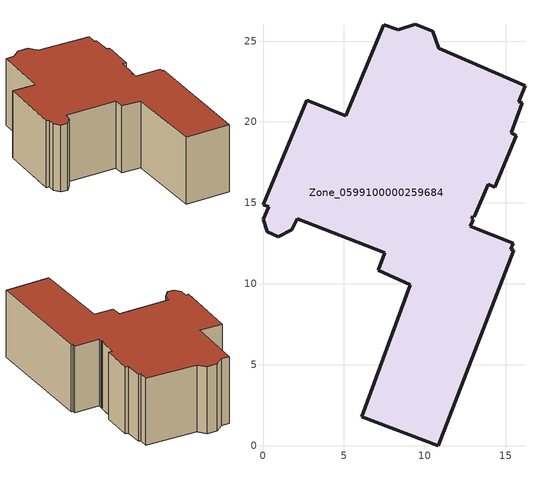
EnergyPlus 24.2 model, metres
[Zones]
Zone_0599100000259684
 floor ground (C_G): 14.33,15.97 13.92,16.14 13.07,14.15 12.97,14.18 12.9,14.02 12.99,13.97 12.8,13.54 15.46,12.52 15.31,12.13 15.48,12.07 10.82,0 6.11,1.78 9.11,9.95 7.12,10.85 7.51,11.91 2.13,14.02 1.78,13.33 0.94,12.9 0.26,13.2 0,14 0.34,14.76 0.02,14.89 2.71,21.35 5.1,20.38 7.47,26 8.36,25.68 9.4,26.03 10.5,25.59 10.87,24.55 16.19,22.25 15.79,21.26 16.02,21.18 15.33,19.33 15.66,19.16 z0
 wall outside (C_F): 13.92,16.14 14.33,15.97 15.66,19.16 15.33,19.33 16.02,21.18 15.79,21.26 16.19,22.25 10.87,24.55 10.5,25.59 9.4,26.03 8.36,25.68 7.47,26 5.1,20.38 2.71,21.35 0.02,14.89 0.34,14.76 0,14 0.26,13.2 0.94,12.9 1.78,13.33 2.13,14.02 7.51,11.91 7.12,10.85 9.11,9.95 6.11,1.78 10.82,0 15.48,12.07 15.31,12.13 15.46,12.52 12.8,13.54 12.99,13.97 12.9,14.02 12.97,14.18 13.07,14.15 13.92,16.14 z0:7.72
 roof outside (C_R): 15.46,12.52 12.8,13.54 12.99,13.97 12.9,14.02 12.97,14.18 13.07,14.15 13.92,16.14 14.33,15.97 15.66,19.16 15.33,19.33 16.02,21.18 15.79,21.26 16.19,22.25 10.87,24.55 10.5,25.59 9.4,26.03 8.36,25.68 7.47,26 5.1,20.38 2.71,21.35 0.02,14.89 0.34,14.76 0,14 0.26,13.2 0.94,12.9 1.78,13.33 2.13,14.02 7.51,11.91 7.12,10.85 9.11,9.95 6.11,1.78 10.82,0 15.48,12.07 15.31,12.13 z7.72
[BUILDING]
Pand.0599100000259684: North Axis=0; Terrain=City; Loads Convergence Tolerance Value=0.04; Temperature Convergence Tolerance Value=0.4; Solar Distribution=FullExterior; Maximum Number of Warmup Days=25; Minimum Number of Warmup Days=1
[Site:Location]
Rotterdam.The.Hague.AP_ZH_NLD Design_Conditions: Latitude=51.96; Longitude=4.45; Time Zone=1; Elevation=-4.5
[SITE:GROUNDTEMPERATURE:BUILDINGSURFACE]
18, 18, 18, 18, 18, 18, 18, 18, 18, 18, 18, 18
[MATERIAL] Thermal Absorptance=0.9; Solar Absorptance=0.7; Visible Absorptance=0.7
Name | Roughness | Thickness | Conductivity | Density | Specific Heat
G.D.1965 | MediumSmooth | 0.15 | 1 | 540 | 1210
F.D.1965 | Rough | 0.3 | 0.857143 | 1920 | 840
R.D.1965 | MediumRough | 0.2 | 0.08 | 1500 | 1000
[CONSTRUCTION]
C_G: G.D.1965
C_F: F.D.1965
C_R: R.D.1965
[ZONE]
Zone_0599100000259684: Type=1; Multiplier=1; Ceiling Height=Autocalculate; Volume=Autocalculate; Floor Area=autocalculate; Part of Total Floor Area=Yes
[ZONEINFILTRATION:DESIGNFLOWRATE]
Infil_Zone_0599100000259684: Zone or ZoneList or Space or SpaceList=Zone_0599100000259684; Schedule=AlwaysOn; Design Flow Rate Calculation Method=Flow/Area; Flow Rate per Floor Area=0.0042; Constant Term Coefficient=1; Temperature Term Coefficient=0; Velocity Term Coefficient=0; Velocity Squared Term Coefficient=0
[HVACTEMPLATE:ZONE:IDEALLOADSAIRSYSTEM]
Zone_0599100000259684: Maximum Heating Supply Air Temperature=50; Minimum Cooling Supply Air Temperature=13; Maximum Heating Supply Air Humidity Ratio=0.0156; Minimum Cooling Supply Air Humidity Ratio=0.0077; Heating Limit=NoLimit; Cooling Limit=NoLimit; Dehumidification Control Type=ConstantSensibleHeatRatio; Cooling Sensible Heat Ratio=0.7; Dehumidification Setpoint=60; Humidification Control Type=None; Humidification Setpoint=30; Outdoor Air Method=None; Outdoor Air Flow Rate per Person=0.00944; Outdoor Air Flow Rate per Zone Floor Area=0; Outdoor Air Flow Rate per Zone=0; Demand Controlled Ventilation Type=None; Outdoor Air Economizer Type=NoEconomizer; Heat Recovery Type=None; Sensible Heat Recovery Effectiveness=0.7; Latent Heat Recovery Effectiveness=0.65
[ZONECONTROL:THERMOSTAT]
ThermostatControl_Zone_0599100000259684: Zone or ZoneList=Zone_0599100000259684; Control Type Schedule=DualSetpointControlType; Control 1=Thermostat_Zone_0599100000259684; Temperature Difference Between Cutout And Setpoint=0
[THERMOSTATSETPOINT:DUALSETPOINT]
Thermostat_Zone_0599100000259684: Heating Setpoint Temperature Schedule=HeatingSetpoint_Zone_0599100000259684; Cooling Setpoint Temperature Schedule=CoolingSetpoint_Zone_0599100000259684
[SCHEDULE:COMPACT]
HeatingSetpoint_Zone_0599100000259684: Through: 12/31, For: AllDays, Until: 24:00, 21
CoolingSetpoint_Zone_0599100000259684: Through: 12/31, For: AllDays, Until: 24:00, 24
DualSetpointControlType: Through: 12/31, For: AllDays, Until: 24:00, 4
AlwaysOn: Through: 12/31, For: AllDays, Until: 24:00, 1
